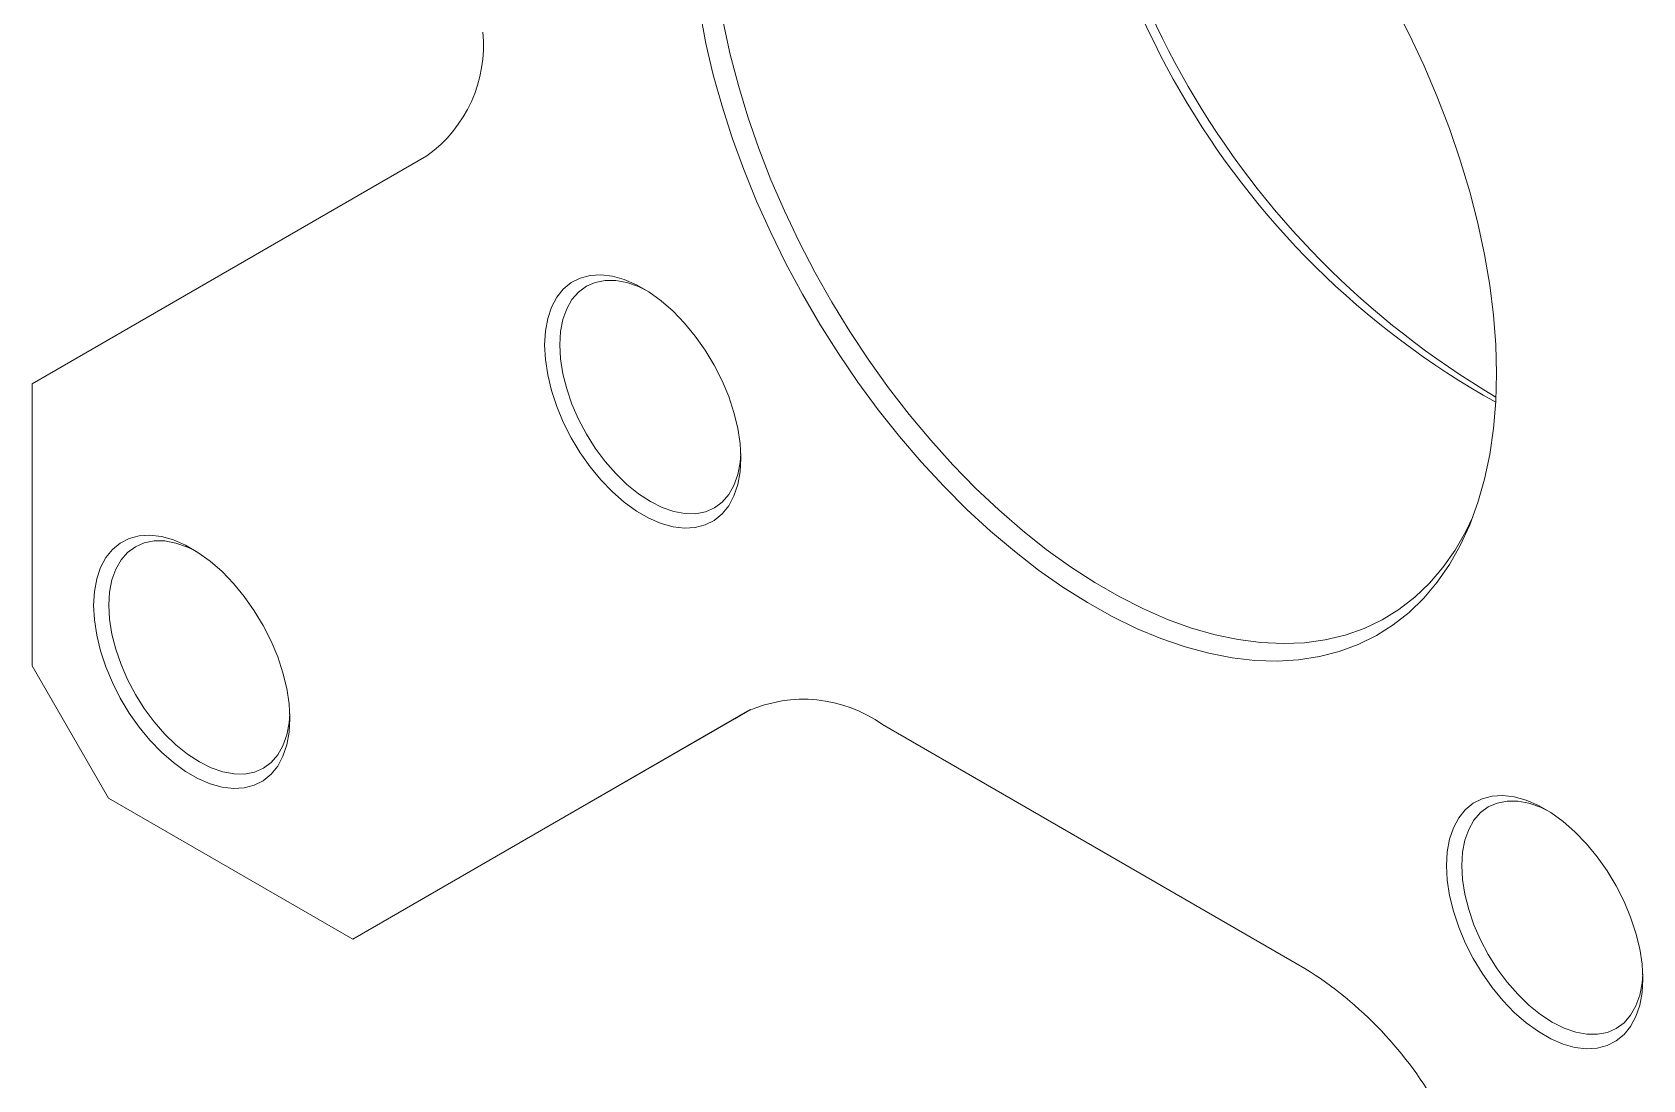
# Model space of a CAD drawing. Header units: inches. Extents: x 0.1 to 10.9, y 0 to 8.5.
# Drawn here: x 9.346 to 10.091, y 6.543 to 7.028 of the extents above; entities that cross this region are included whole.
import ezdxf

# ---------------------------------------------------------------- set-up
doc = ezdxf.new("R2010")
doc.units = ezdxf.units.IN
doc.header["$MEASUREMENT"] = 0

msp = doc.modelspace()

# ---------------------------------------------------------------- linework, layer by layer
at = {"color": 7, "linetype": 'Continuous', "lineweight": 0}
for p, q in [((9.5285, 6.97127), (9.34579, 6.86576)), ((9.34579, 6.86576), (9.34579, 6.73512)), ((9.34579, 6.73512), (9.38115, 6.67388)), ((9.67699, 6.71408), (9.49428, 6.60857)), ((9.67835, 6.71482), (9.67106, 6.71062)), ((9.49428, 6.60857), (9.67106, 6.71062)), ((9.73949, 6.70789), (9.93497, 6.59504)), ((9.38115, 6.67388), (9.49428, 6.60857))]:
    msp.add_line(p, q, dxfattribs=at)
at = {"color": 7, "linetype": 'Continuous', "lineweight": 0, "flags": 128}
for points in [[(9.97595, 7.04194), (9.9833, 7.02767), (9.99009, 7.01322), (9.99632, 6.99863), (10.00196, 6.98397), (10.00698, 6.96928), (10.01138, 6.95463), (10.01512, 6.94006), (10.01821, 6.92564), (10.02062, 6.91141), (10.02234, 6.89743), (10.02338, 6.88375), (10.02373, 6.87042)], [(10.02373, 6.87042), (10.02338, 6.85749), (10.02234, 6.84501), (10.02062, 6.83302), (10.01821, 6.82158), (10.01512, 6.81071), (10.01138, 6.80047), (10.00698, 6.79089), (10.00196, 6.78201), (9.99632, 6.77386), (9.99009, 6.76646), (9.9833, 6.75985), (9.97595, 6.75406), (9.9681, 6.74909), (9.95975, 6.74498), (9.95095, 6.74174), (9.94173, 6.73938), (9.93212, 6.7379), (9.92215, 6.73732), (9.91187, 6.73763), (9.90131, 6.73884), (9.89052, 6.74094), (9.87952, 6.74392), (9.86837, 6.74777), (9.8571, 6.75247), (9.84576, 6.75802), (9.83439, 6.76439), (9.82302, 6.77155), (9.81171, 6.77948), (9.8005, 6.78814), (9.78942, 6.79752), (9.77852, 6.80756), (9.76784, 6.81825), (9.75741, 6.82952), (9.74729, 6.84135), (9.73749, 6.85368), (9.72807, 6.86648), (9.71905, 6.8797), (9.71048, 6.89328), (9.70237, 6.90717), (9.69477, 6.92133), (9.6877, 6.9357), (9.68118, 6.95023), (9.67525, 6.96486), (9.66991, 6.97954), (9.6652, 6.99422), (9.66113, 7.00884), (9.65771, 7.02334), (9.65497, 7.03767)], [(9.66592, 7.03252), (9.669, 7.01822), (9.67275, 7.00379), (9.67714, 6.98927), (9.68216, 6.97472), (9.6878, 6.9602), (9.69402, 6.94576), (9.70081, 6.93145), (9.70814, 6.91734), (9.71599, 6.90347), (9.72432, 6.88989), (9.73309, 6.87667), (9.74229, 6.86384), (9.75187, 6.85146), (9.7618, 6.83957), (9.77204, 6.82822), (9.78255, 6.81745), (9.79328, 6.80731), (9.80421, 6.79783), (9.81529, 6.78904), (9.82647, 6.78099), (9.83772, 6.77369), (9.84899, 6.76719), (9.86024, 6.76149), (9.87142, 6.75664), (9.8825, 6.75263), (9.89343, 6.7495), (9.90416, 6.74724), (9.91467, 6.74588), (9.92491, 6.74541), (9.93484, 6.74583), (9.94442, 6.74715), (9.95362, 6.74936), (9.96239, 6.75245), (9.97072, 6.75641), (9.97857, 6.76122), (9.9859, 6.76687), (9.99269, 6.77334), (9.99891, 6.78059), (10.00455, 6.78861), (10.00957, 6.79736), (10.01283, 6.80416)], [(9.67387, 6.83128), (9.67351, 6.82492), (9.67244, 6.81906), (9.67068, 6.81381), (9.66825, 6.80925), (9.6652, 6.80546), (9.66156, 6.80248), (9.6574, 6.80037), (9.65278, 6.79916), (9.64778, 6.79887), (9.64248, 6.79951), (9.63695, 6.80106), (9.63129, 6.80351), (9.62559, 6.8068), (9.61993, 6.81089), (9.6144, 6.81572), (9.6091, 6.82121), (9.6041, 6.82727), (9.59948, 6.83381), (9.59532, 6.84072), (9.59169, 6.84789), (9.58863, 6.85522), (9.5862, 6.86258), (9.58444, 6.86987), (9.58337, 6.87696), (9.58301, 6.88374), (9.58337, 6.89011), (9.58444, 6.89596), (9.5862, 6.90121), (9.58863, 6.90577), (9.59169, 6.90957), (9.59532, 6.91254), (9.59948, 6.91465), (9.6041, 6.91586), (9.6091, 6.91615), (9.6144, 6.91551), (9.61993, 6.91396), (9.62559, 6.91152), (9.63129, 6.90822), (9.63695, 6.90413), (9.64248, 6.8993), (9.64778, 6.89381), (9.65278, 6.88775), (9.6574, 6.88122), (9.66156, 6.87431), (9.6652, 6.86713), (9.66825, 6.8598), (9.67068, 6.85244), (9.67244, 6.84516), (9.67351, 6.83807), (9.67387, 6.83128)], [(9.63025, 6.90889), (9.62651, 6.91068), (9.62113, 6.91254), (9.61594, 6.91351), (9.61103, 6.91354), (9.60647, 6.91266), (9.60235, 6.91086), (9.59874, 6.90819), (9.59569, 6.90469), (9.59327, 6.90041), (9.59151, 6.89544), (9.59044, 6.88985), (9.59008, 6.88374), (9.59044, 6.87722), (9.59151, 6.87039), (9.59327, 6.86338), (9.59569, 6.85631), (9.59874, 6.84929), (9.60235, 6.84244), (9.60647, 6.83589), (9.61103, 6.82975), (9.61594, 6.82411), (9.62113, 6.81908), (9.62651, 6.81474), (9.63198, 6.81117), (9.63744, 6.80843), (9.64282, 6.80656), (9.64801, 6.8056), (9.65292, 6.80556), (9.65748, 6.80645), (9.6616, 6.80824), (9.66521, 6.81091), (9.66826, 6.81442), (9.67068, 6.81869), (9.67244, 6.82367), (9.67351, 6.82926), (9.67384, 6.83339)], [(9.46508, 6.71071), (9.46472, 6.70434), (9.46365, 6.69849), (9.46189, 6.69324), (9.45946, 6.68868), (9.4564, 6.68488), (9.45277, 6.68191), (9.44861, 6.6798), (9.44399, 6.67859), (9.43899, 6.6783), (9.43369, 6.67894), (9.42816, 6.68049), (9.4225, 6.68293), (9.4168, 6.68623), (9.41114, 6.69032), (9.40561, 6.69515), (9.40031, 6.70064), (9.39531, 6.7067), (9.39069, 6.71323), (9.38653, 6.72015), (9.38289, 6.72732), (9.37984, 6.73465), (9.37741, 6.74201), (9.37565, 6.7493), (9.37458, 6.75638), (9.37422, 6.76317), (9.37458, 6.76954), (9.37565, 6.77539), (9.37741, 6.78064), (9.37984, 6.7852), (9.38289, 6.78899), (9.38653, 6.79197), (9.39069, 6.79408), (9.39531, 6.79529), (9.40031, 6.79558), (9.40561, 6.79494), (9.41114, 6.79339), (9.4168, 6.79095), (9.4225, 6.78765), (9.42816, 6.78356), (9.43369, 6.77873), (9.43899, 6.77324), (9.44399, 6.76718), (9.44861, 6.76065), (9.45277, 6.75373), (9.4564, 6.74656), (9.45946, 6.73923), (9.46189, 6.73187), (9.46365, 6.72458), (9.46472, 6.71749), (9.46508, 6.71071)], [(9.42146, 6.78832), (9.41772, 6.7901), (9.41234, 6.79197), (9.40715, 6.79293), (9.40224, 6.79297), (9.39768, 6.79209), (9.39356, 6.79029), (9.38995, 6.78762), (9.3869, 6.78412), (9.38448, 6.77984), (9.38272, 6.77486), (9.38165, 6.76927), (9.38129, 6.76317), (9.38165, 6.75665), (9.38272, 6.74982), (9.38448, 6.74281), (9.3869, 6.73574), (9.38995, 6.72872), (9.39356, 6.72187), (9.39768, 6.71532), (9.40224, 6.70918), (9.40715, 6.70354), (9.41234, 6.69851), (9.41772, 6.69417), (9.42319, 6.6906), (9.42865, 6.68786), (9.43403, 6.68599), (9.43922, 6.68503), (9.44413, 6.68499), (9.44869, 6.68587), (9.45281, 6.68767), (9.45642, 6.69034), (9.45947, 6.69385), (9.46189, 6.69812), (9.46365, 6.7031), (9.46472, 6.70869), (9.46505, 6.71282)], [(10.09145, 6.59022), (10.0911, 6.58385), (10.09003, 6.578), (10.08826, 6.57275), (10.08583, 6.56819), (10.08278, 6.56439), (10.07914, 6.56141), (10.07498, 6.55931), (10.07037, 6.5581), (10.06537, 6.55781), (10.06006, 6.55845), (10.05454, 6.56), (10.04888, 6.56244), (10.04317, 6.56573), (10.03751, 6.56983), (10.03198, 6.57466), (10.02668, 6.58014), (10.02168, 6.5862), (10.01706, 6.59274), (10.0129, 6.59965), (10.00927, 6.60683), (10.00621, 6.61416), (10.00378, 6.62152), (10.00202, 6.6288), (10.00095, 6.63589), (10.00059, 6.64267), (10.00095, 6.64904), (10.00202, 6.6549), (10.00378, 6.66014), (10.00621, 6.6647), (10.00927, 6.6685), (10.0129, 6.67148), (10.01706, 6.67359), (10.02168, 6.6748), (10.02668, 6.67508), (10.03198, 6.67445), (10.03751, 6.67289), (10.04317, 6.67045), (10.04888, 6.66716), (10.05454, 6.66307), (10.06006, 6.65824), (10.06537, 6.65275), (10.07037, 6.64669), (10.07498, 6.64015), (10.07914, 6.63324), (10.08278, 6.62607), (10.08583, 6.61874), (10.08826, 6.61137), (10.09003, 6.60409), (10.0911, 6.597), (10.09145, 6.59022)], [(10.04783, 6.66782), (10.04409, 6.66961), (10.03871, 6.67148), (10.03353, 6.67244), (10.02861, 6.67248), (10.02405, 6.67159), (10.01993, 6.6698), (10.01632, 6.66713), (10.01327, 6.66362), (10.01085, 6.65935), (10.00909, 6.65437), (10.00802, 6.64878), (10.00766, 6.64267), (10.00802, 6.63615), (10.00909, 6.62933), (10.01085, 6.62232), (10.01327, 6.61524), (10.01632, 6.60822), (10.01993, 6.60138), (10.02405, 6.59483), (10.02861, 6.58868), (10.03353, 6.58305), (10.03871, 6.57802), (10.04409, 6.57368), (10.04956, 6.57011), (10.05503, 6.56736), (10.0604, 6.5655), (10.06559, 6.56453), (10.07051, 6.5645), (10.07506, 6.56538), (10.07918, 6.56718), (10.0828, 6.56985), (10.08584, 6.57335), (10.08826, 6.57763), (10.09003, 6.5826), (10.0911, 6.58819), (10.09142, 6.59232)]]:
    msp.add_lwpolyline(points, dxfattribs=at)
at = {"color": 7, "linetype": 'Continuous', "lineweight": 0}
for centre, radius, start, end in [((10.21155, 7.19417), 0.38601, 179.172, 240.82263), ((10.22517, 7.20204), 0.39743, 180.48954, 239.50508), ((9.49181, 7.02234), 0.06288, 305.69804, 5.62038), ((9.70288, 6.65678), 0.06287, 54.38183, 114.31395), ((9.83953, 6.44204), 0.18033, 28.85561, 58.04533)]:
    msp.add_arc(centre, radius, start, end, dxfattribs=at)

doc.saveas('drawing.dxf')
